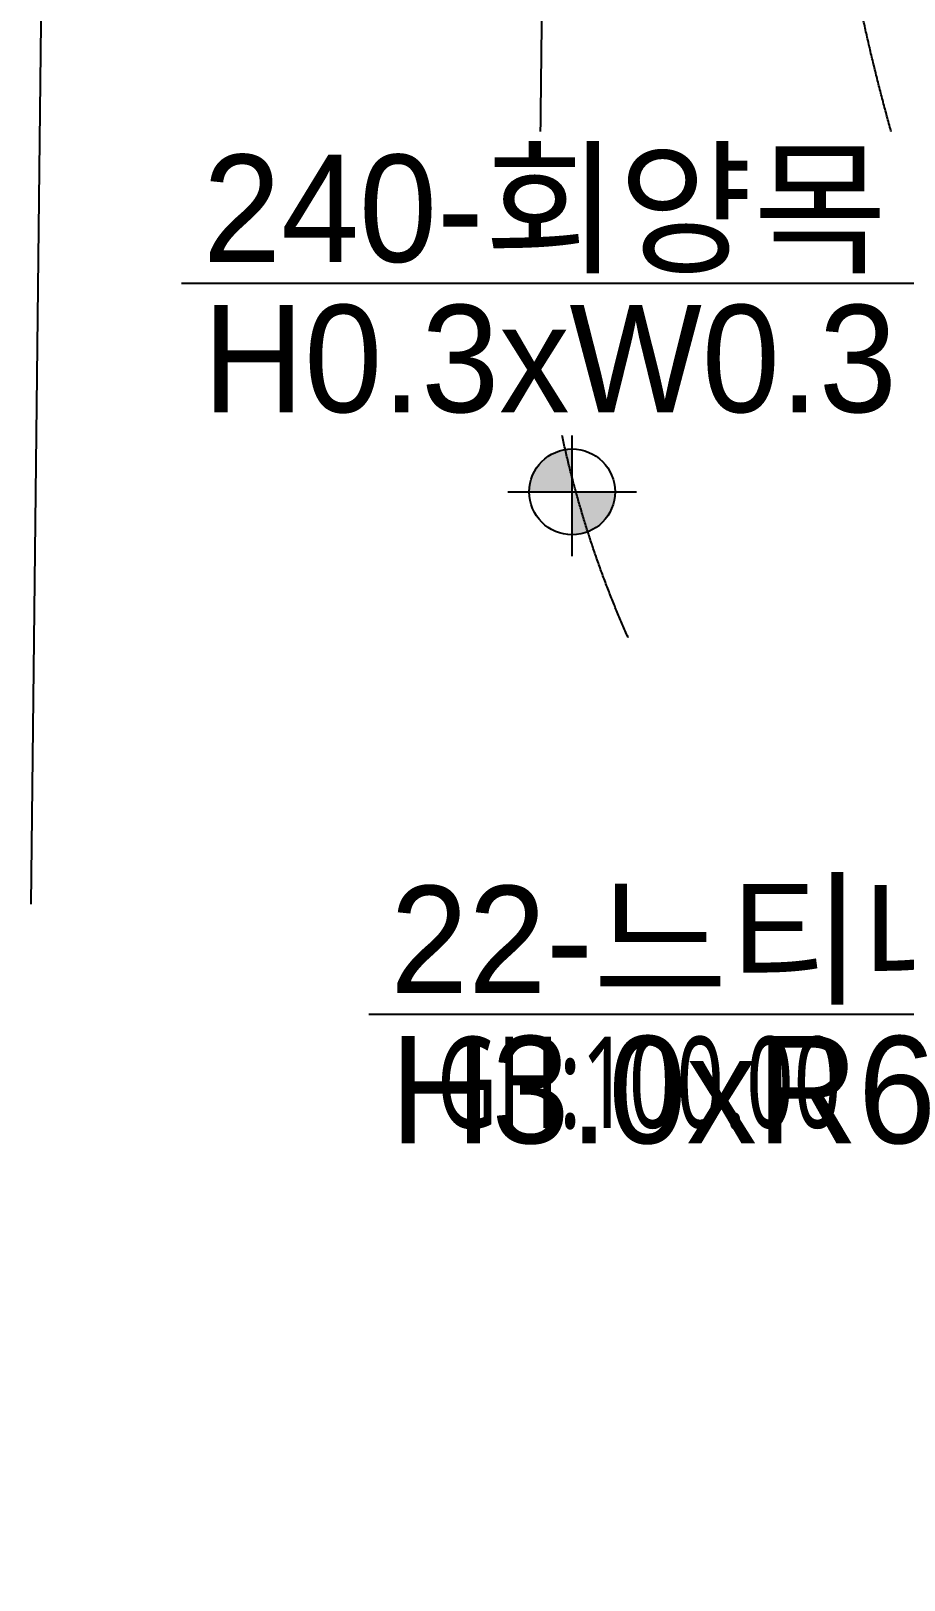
# Model space of a CAD drawing. Header units: millimetres. Extents: x 13387 to 322416, y 10188 to 219730.
# Drawn here: x 13387 to 26412, y 73294 to 96394 of the extents above; entities that cross this region are included whole.
import ezdxf
from ezdxf.enums import TextEntityAlignment as Align
from ezdxf.xclip import XClip

# ---------------------------------------------------------------- set-up
doc = ezdxf.new("R2010")
doc.units = ezdxf.units.MM
doc.header["$LTSCALE"] = 400
doc.header["$XCLIPFRAME"] = 0
doc.set_wipeout_variables(frame=1)
doc.linetypes.add('base$0$base$0$CENTER', pattern=[2, 1.25, -0.25, 0.25, -0.25])
for name, color, linetype in [('0-wipeout', 255, 'Continuous'), ('_관목_Name', 7, 'Continuous'), ('_관목_Size', 7, 'Continuous'), ('_관목_Tag', 7, 'Continuous'), ('_교목_Name', 7, 'Continuous'), ('_교목_Size', 7, 'Continuous'), ('_교목_Tag', 7, 'Continuous'), ('base$0$base$0$CE_GH', 240, 'Continuous'), ('base$0$base$0$사업부지', 7, 'Continuous')]:
    doc.layers.add(name, color=color, linetype=linetype)
doc.layers.add('base$0$base$0$CE_GH_TEXT', color=2, linetype='Continuous', lineweight=20)
doc.styles.add('base$0$base$0$나눔고딕N', font='NanumGothic.ttf')
doc.styles.add('Landy', font='')
doc.styles.get("Standard").update_dxf_attribs({"font": 'arial.ttf'})
doc.styles.get('Landy').set_extended_font_data('Dotum')
doc.dimstyles.new('LandyUse_T', dxfattribs={"dimtxt": 2.5, "dimasz": 80, "dimexe": 1.25, "dimexo": 0.625, "dimtad": 1, "dimtxsty": 'Standard', "dimcen": 2.5, "dimadec": 0, "dimazin": 0, "dimtfac": 1, "dimtmove": 0, "dimatfit": 3, "dimfxl": 1, "dimarcsym": 0})

# ---------------------------------------------------------------- blocks, each defined once
blk = doc.blocks.new('base$0$base$0$XREF_BASE$0$A$C5E376D50')
at = {"color": 8}
blk.add_lwpolyline([(374986.4922403283, 153403.7652445617, -0.1800890747551067), (333336.521698514, 157628.1449888572), (326035.3493606299, 161222.2387602227, 0.1029921305098946), (299192.2667765701, 168138.7131681903), (300157.9808937968, 168093.3712228676, -0.148010592410655), (272310.4685415477, 177969.2908744989), (248008.6658802782, 195863.3505019411), (239404.4200788327, 202198.8841808448), (237464.355439405, 203627.4050276014), (223953.3380506458, 213575.9240674358, -0.2413826037725673), (211743.1506770942, 238072.6477512205), (212176.0374958422, 276367.4043117394), (195483.0374478363, 272011.1591829848, -0.3690380603958742), (200554.9179892978, 266091.4939295957, -0.003164124593798496), (200551.5963312229, 265423.8785876539), (199993.6078152759, 216062.1665420402, -0.0418691955338178), (198407.865295398, 199419.1701156306)], format="xyb", dxfattribs=at)
blk = doc.blocks.new('base$0$base$0$A$C22D04AE8')
at = {"layer": 'base$0$base$0$CE_GH'}
h = blk.add_hatch(color=256, dxfattribs=at)
h.paths.add_polyline_path([(0, -2.842170943040401e-14), (0, 800, 0.4142135623730951), (-800, 0)])
h.paths.add_polyline_path([(800, 0), (0, 0), (0, -800, 0.4142135623730951)])
for points in [[(0, -1200), (0, 1200)], [(-1200, 0), (1200, 0)]]:
    blk.add_lwpolyline(points, dxfattribs=at)
blk.add_circle((0, 0), 800, dxfattribs=at)
blk = doc.blocks.new('base', base_point=(1.855369e-10, 0))
at = {"layer": 'base$0$base$0$사업부지', "color": 8, "linetype": 'base$0$base$0$CENTER', "ltscale": 150, "flags": 128}
blk.add_lwpolyline([(2525272.138418329, -1110515.87242858, 0.05294867374241594), (2511914.395881714, -1108447.285350821), (2511914.395881955, -1108447.285350819), (2511914.395881955, -1108447.285350819), (2512880.067266001, -1108493.519843926, -0.1480105924105106), (2482858.29137901, -1097815.270214161), (2481130.996268783, -1096540.953838554), (2470849.685470759, -1088955.890559521), (2456963.623655662, -1078711.413018411), (2456963.623655662, -1078711.413018411), (2453744.800422807, -1076336.717881051), (2448035.904240312, -1072124.965278987), (2434377.221324618, -1062048.237398512), (2434377.551633208, -1062048.15707678), (2425956.036854339, -1055835.163240438, -0.2176979859904319), (2420599.721419098, -1044349.895547882), (2421054.401999492, -1007167.288840822, 0.04280449242703228), (2420300.008056491, -996897.9445095018), (2416071.642751658, -979543.2800453937), (2408961.581846318, -952194.3233172492)], format="xyb", dxfattribs=at)
ref = blk.add_blockref('base$0$base$0$XREF_BASE$0$A$C5E376D50', (2212998.119568409, -1272554.759292457))
XClip(ref).set_block_clipping_path([(154965.4345864058, 162053.3751671459), (438965.4345861674, 383653.37516714586)])
at = {"layer": 'base$0$base$0$CE_GH', "linetype": 'ByBlock', "xscale": 0.8, "yscale": 0.8, "zscale": 0.8}
blk.add_blockref('base$0$base$0$A$C22D04AE8', (2421088.552074658, -1048278.574273066), dxfattribs=at)
at = {"layer": 'base$0$base$0$CE_GH_TEXT', "color": 2, "lineweight": 20, "style": 'base$0$base$0$나눔고딕N', "width": 0.7}
for s, p in [('GH:98.90', (2417419.858720103, -1046298.551761668)), ('GH:100.00', (2419071.156775904, -1057083.044560559))]:
    blk.add_text(s, height=1360, dxfattribs=at).set_placement(p, align=Align.MIDDLE_LEFT)
blk = doc.blocks.new('G$CE0093AA2')
ref = blk.add_blockref('base', (-2413015.10548529, 1115650.52937308))
XClip(ref).set_block_clipping_path([(2413015.10548529, -1109546.827617452), (2592876.677923977, -918069.190399006)])
at = {"layer": '_교목_Name', "style": 'Landy'}
blk.add_text('22-느티나무', height=1600, dxfattribs=at).set_placement((5359.200574398623, 59897.96246345318))
at = {"layer": '_교목_Size', "style": 'Landy'}
blk.add_text('H3.0xR6', height=1600, dxfattribs=at).set_placement((5359.200574398623, 57657.96246345318))
at = {"layer": '_교목_Tag'}
blk.add_leader([(30694.36687600997, 59577.96246345318), (18474.85864766885, 59577.96246345318), (5039.200574398623, 59577.96246345318)], dimstyle='LandyUse_T', dxfattribs=at)
blk.add_wipeout([(1936.755364631419, 72743.96795932847), (14800.890205461998, 72743.96795932847), (14800.890205462427, 68215.62764078379), (1936.755364631419, 68215.62764078379)]).dxf.layer = '0-wipeout'
at = {"layer": '_관목_Name', "style": 'Landy'}
blk.add_text('240-회양목', height=1600, dxfattribs=at).set_placement((2565.679365872522, 70800.7861335593))
at = {"layer": '_관목_Size', "style": 'Landy'}
blk.add_text('H0.3xW0.3', height=1600, dxfattribs=at).set_placement((2565.679365872522, 68560.7861335593))
at = {"layer": '_관목_Tag'}
blk.add_leader([(25506.21054606757, 70480.78613355942), (14754.33608229051, 70480.7861335593), (2245.679365872522, 70480.7861335593)], dimstyle='LandyUse_T', dxfattribs=at)

msp = doc.modelspace()

# ---------------------------------------------------------------- block references
msp.add_blockref('G$CE0093AA2', (13386.65729498758, 22149.14332179664))

doc.saveas('drawing.dxf')
